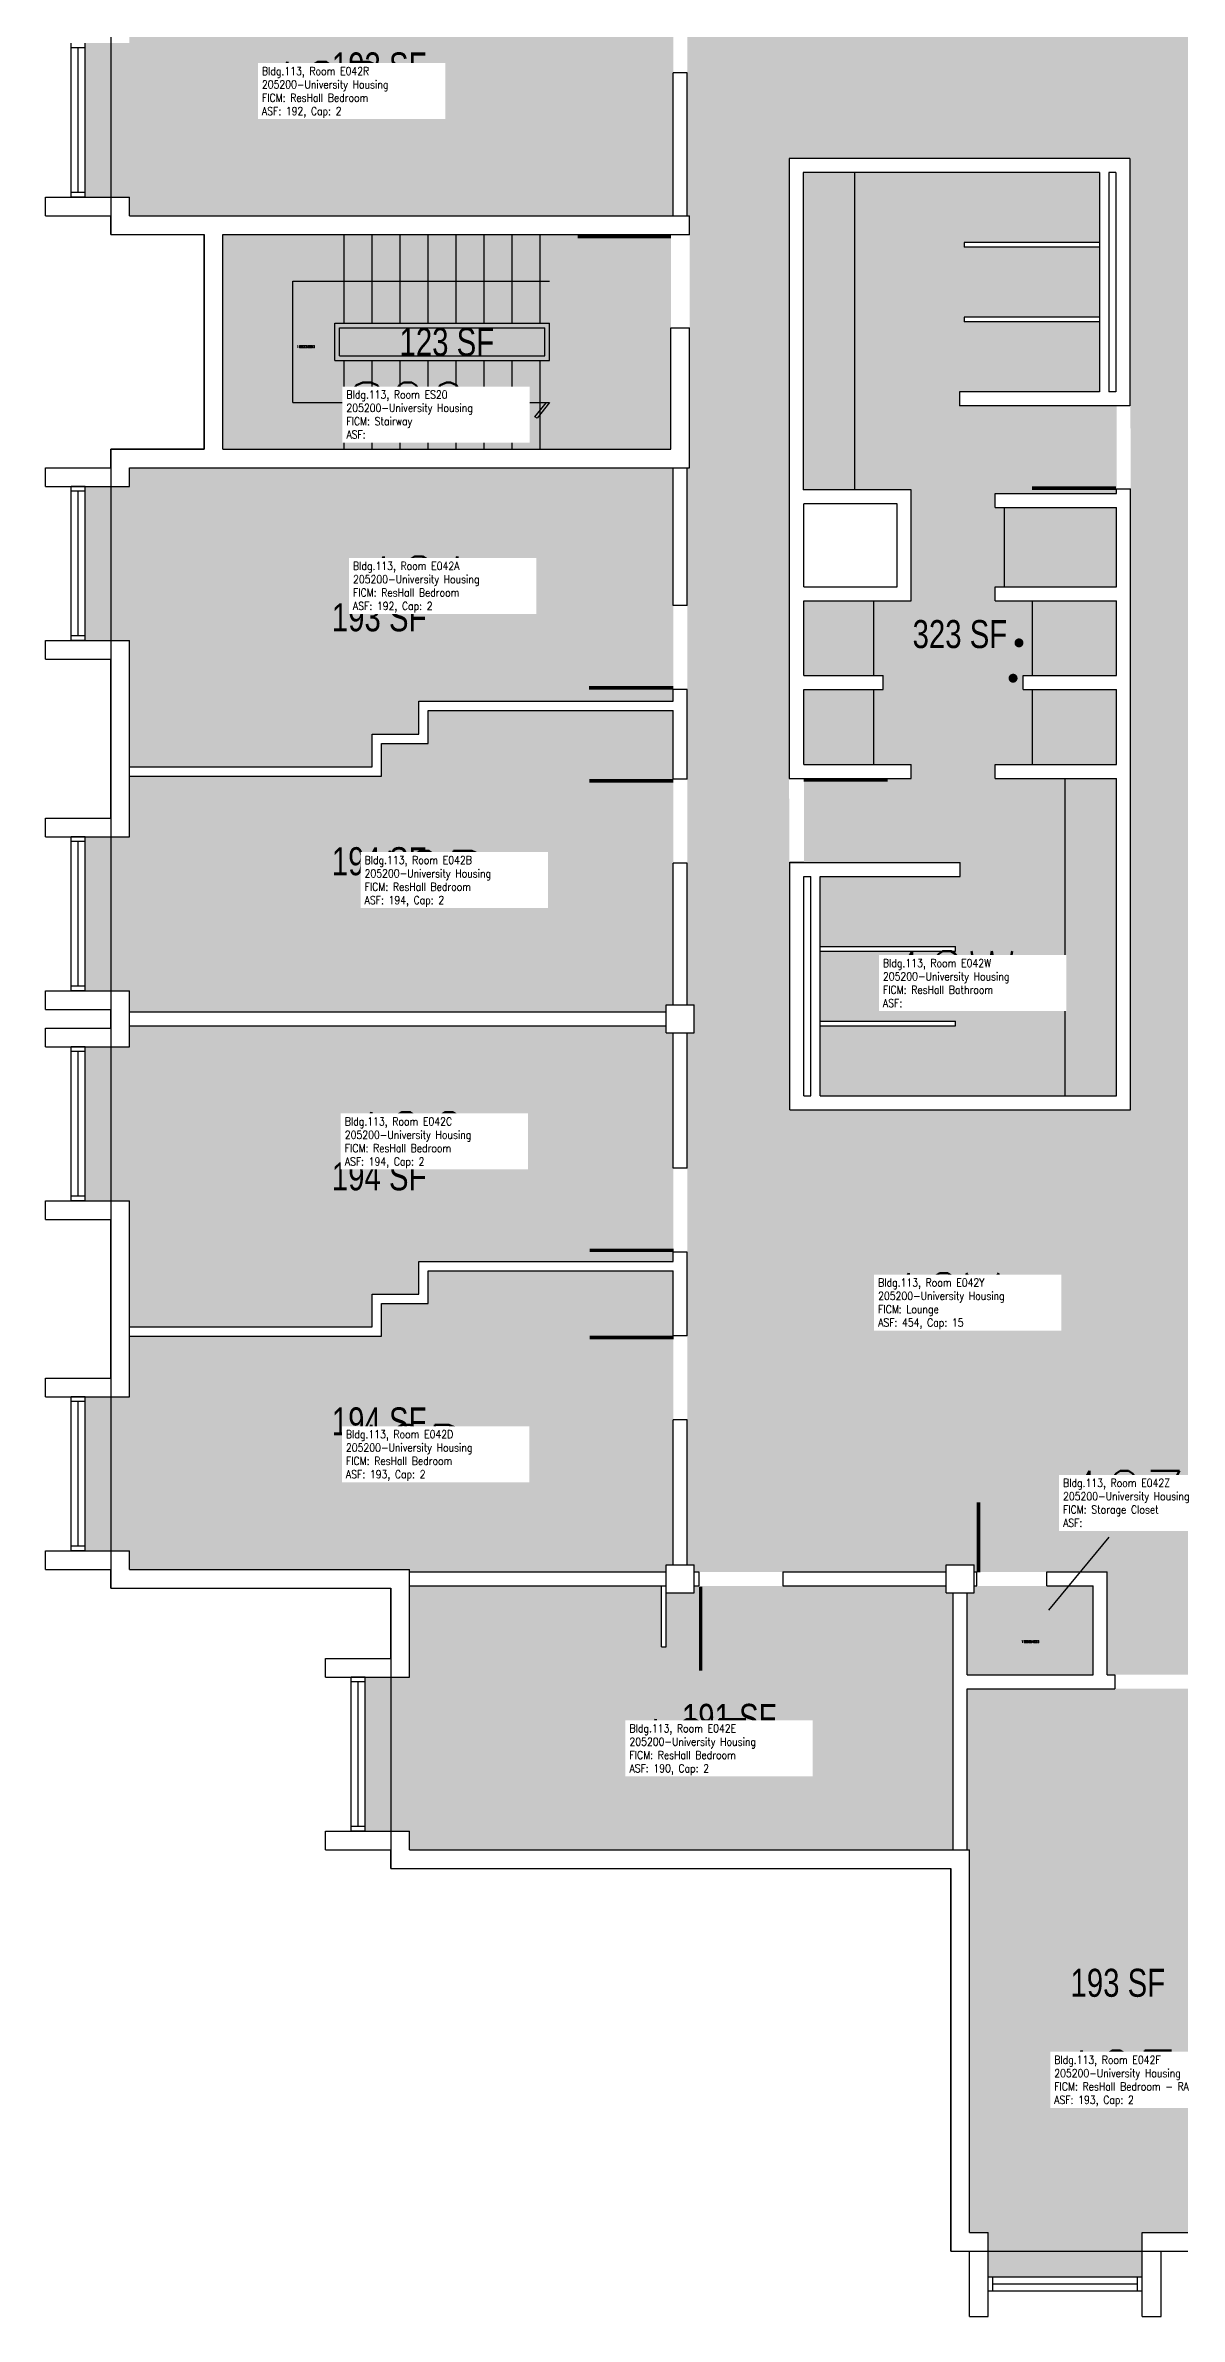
# Model space of a CAD drawing. Header units: inches. Extents: x -168 to 3268, y -1256 to 4808.
# Drawn here: x 2032 to 2518, y -1256 to -283 of the extents above; entities that cross this region are included whole.
import ezdxf
from ezdxf.enums import TextEntityAlignment as Align

# ---------------------------------------------------------------- set-up
doc = ezdxf.new("R2010")
doc.units = ezdxf.units.IN
doc.header["$LTSCALE"] = 100
doc.header["$MEASUREMENT"] = 0
doc.layers.get('0').update_dxf_attribs({"linetype": 'CONTINUOUS'})
for name, color, linetype in [('A-DOOR', 2, 'CONTINUOUS'), ('A-FLOR', 3, 'CONTINUOUS'), ('A-GLAZ', 1, 'CONTINUOUS'), ('A-GLAZ-SILL', 2, 'CONTINUOUS'), ('A-IDEN-ICON', 4, 'CONTINUOUS'), ('A-IDEN-RNUM', 7, 'CONTINUOUS'), ('A-IDEN-SNUM', 4, 'CONTINUOUS'), ('A-IDEN-VNUM', 4, 'CONTINUOUS'), ('A-SITE', 3, 'CONTINUOUS'), ('A-WALL', 5, 'CONTINUOUS'), ('AREA-TEXT', 3, 'CONTINUOUS'), ('Rooms-Category-Color', 7, 'CONTINUOUS'), ('Rooms-College-Color', 7, 'CONTINUOUS'), ('Rooms-Department-Color', 7, 'CONTINUOUS'), ('Rooms-Division-Color', 7, 'CONTINUOUS'), ('Rooms-Information', 7, 'CONTINUOUS')]:
    doc.layers.add(name, color=color, linetype=linetype)
doc.styles.add('AREA', font='arial.ttf', dxfattribs={"width": 0.75, "height": 12})
doc.styles.add('ROOMSNUMBER', font='TXT.SHX', dxfattribs={"height": 1})
doc.styles.add('ROOMVNUMBER', font='simplex.shx', dxfattribs={"width": 0.85})

# ---------------------------------------------------------------- blocks, each defined once
blk = doc.blocks.new('CPBATH')
at = {"const_width": 0.0127}
for points in [[(0.0571, 0.0168, 0.861492), (-0.0551, 0, 1)], [(0.0571, 0.0168, 0.729002), (-0.0084, -0.0042, 1)], [(-0.0551, 0, 0.726902), (0.0487, -0.0337, 1)], [(-0.0084, -0.0042, 0.609468), (0.0487, -0.0337, 1)]]:
    blk.add_lwpolyline(points, format="xyb", dxfattribs=at)
at = {"const_width": 0.00637}
for points in [[(0.0544, 0.0152, 1), (0.0599, 0.0184, 1)], [(0.0459, -0.0353, 1), (0.0515, -0.0321, 1)]]:
    blk.add_lwpolyline(points, format="xyb", close=True, dxfattribs=at)

msp = doc.modelspace()

# ---------------------------------------------------------------- hatches: boundary and pattern name
at = {"layer": 'Rooms-Category-Color', "true_color": 0x728ef3}
for points in [[(2497, -545.27), (2541, -545.27), (2541, -462.74), (2541, -545.27), (2541, -462.74), (2541, -426.74), (2541, -366), (2538, -366), (2538, -354), (2541, -354), (2541, -258.67), (2541, -222.84), (2541, -186.84), (2541, -126), (2538, -126), (2538, -124), (2538, -123), (2536.26, -123), (2500.26, -123), (2430, -123), (2430, -126), (2418, -126), (2418, -123), (2416.96, -123), (2386.96, -123), (2361, -123), (2361, -79), (2358.64, -79), (2322.64, -79), (2307, -79), (2307, -114), (2310, -114), (2310, -126), (2307, -126), (2307, -185.93), (2307, -221.93), (2307, -258.73), (2307, -221.93), (2307, -258.73), (2307, -294.73), (2307, -356), (2308, -356), (2308, -364), (2308, -404), (2308, -464), (2307, -464), (2307, -523), (2307, -545.27), (2350.65, -545.27), (2350.65, -542), (2350.65, -510), (2350.65, -357), (2350.65, -331.38), (2496.65, -331.38), (2496.72, -357), (2496.91, -437.38), (2496.92, -442), (2496.99, -473), (2497, -478)], [(2176, -256), (2176, -242), (2196, -242), (2196, -228), (2301, -228), (2301, -258.73), (2301, -228), (2301, -258.73), (2301, -294.73), (2301, -356), (2247, -356), (2241, -356), (2162, -356), (2156, -356), (2068, -356), (2068, -348), (2049, -348), (2049, -282), (2068, -282), (2068, -256)], [(2491, -515), (2491, -487), (2491, -481), (2439, -481), (2439, -475), (2491, -475), (2491, -473), (2491, -442), (2491, -439), (2491, -437.38), (2423.91, -437.37), (2423.65, -433), (2423.65, -431.38), (2483.98, -431.38), (2483.65, -401.38), (2425.65, -401.38), (2425.65, -399.38), (2483.65, -399.38), (2483.65, -369.38), (2425.65, -369.38), (2425.65, -367.38), (2483.65, -367.38), (2483.65, -363), (2483.65, -337.38), (2356.65, -337.38), (2356.65, -363), (2356.97, -473.38), (2403, -473.38), (2403, -482), (2403, -521), (2357, -521), (2357, -542), (2357, -545), (2357, -551), (2357, -553), (2391, -553), (2391, -559), (2357, -559), (2357, -585), (2357, -591), (2403, -591), (2403, -597), (2357, -597), (2357, -629.95), (2357, -633), (2424, -633), (2424, -639), (2364, -639), (2364, -669), (2422, -669), (2422, -671), (2364, -671), (2364, -701), (2422, -701), (2422, -703), (2364, -703), (2364, -733), (2491, -733), (2491, -597), (2439, -597), (2439, -591), (2491, -591), (2491, -559), (2460, -559), (2451, -559), (2451, -553), (2491, -553), (2491, -523), (2491, -521), (2439, -521), (2439, -515)], [(2049, -538), (2068, -538), (2068, -592), (2172, -592), (2172, -578), (2192, -578), (2192, -564), (2301, -564), (2301, -559), (2301, -523), (2301, -464), (2068, -464), (2068, -472), (2049, -472)], [(2497, -545.27), (2497, -739), (2351, -739), (2350.74, -633), (2350.73, -629.95), (2350.66, -597), (2350.65, -593.95), (2350.65, -545.27), (2307, -545.27), (2307, -597.32), (2307, -633.32), (2307, -694), (2310, -694), (2310, -706), (2307, -706), (2307, -763.98), (2307, -799.98), (2307, -835.79), (2307, -799.98), (2307, -835.79), (2307, -871.79), (2307, -934), (2310, -934), (2310, -937), (2312.03, -937), (2348.03, -937), (2418, -937), (2418, -934), (2430, -934), (2430, -937), (2431.05, -937), (2461.05, -937), (2487, -937), (2487, -981), (2490.24, -981), (2526.24, -981), (2541, -981), (2541, -946), (2538, -946), (2538, -934), (2541, -934), (2541, -875.42), (2541, -839.42), (2541, -803.61), (2541, -839.42), (2541, -803.61), (2541, -767.61), (2541, -704), (2540, -704), (2540, -696), (2540, -656), (2540, -596), (2541, -596), (2541, -545.27)], [(2068, -622), (2068, -596), (2176, -596), (2176, -582), (2196, -582), (2196, -568), (2301, -568), (2301, -597.32), (2301, -633.32), (2301, -694), (2298, -694), (2298, -697), (2068, -697), (2068, -688), (2049, -688), (2049, -622), (2068, -622), (2049, -622)], [(2172, -832), (2172, -818), (2192, -818), (2192, -804), (2301, -804), (2301, -763.98), (2301, -706), (2298, -706), (2298, -703), (2068, -703), (2068, -712), (2049, -712), (2049, -778), (2068, -778), (2068, -832)], [(2188, -937), (2298, -937), (2298, -934), (2301, -934), (2301, -871.79), (2301, -835.79), (2301, -808), (2301, -835.79), (2301, -808), (2196, -808), (2196, -822), (2176, -822), (2176, -836), (2068, -836), (2068, -862), (2049, -862), (2049, -928), (2068, -928), (2068, -936), (2188, -936)], [(2169, -982), (2169, -1048), (2188, -1048), (2188, -1056), (2421, -1056), (2421, -981), (2421, -946), (2418, -946), (2418, -943), (2348.03, -943), (2312.03, -943), (2310, -943), (2310, -946), (2298, -946), (2298, -969), (2296, -969), (2296, -943), (2188, -943), (2188, -982)], [(2427, -981), (2481, -981), (2481, -943), (2430, -943), (2430, -946), (2427, -946)], [(2427, -987), (2490.24, -987), (2526.24, -987), (2528, -987), (2528, -1095), (2542, -1095), (2542, -1115), (2556, -1115), (2556, -1220), (2502, -1220), (2502, -1239), (2436, -1239), (2436, -1220), (2428, -1220), (2428, -1056), (2427, -1056)]]:
    msp.add_hatch(color=171, dxfattribs=at).paths.add_polyline_path(points)
at = {"layer": 'Rooms-Category-Color', "true_color": 0xadadad}
msp.add_hatch(color=253, dxfattribs=at).paths.add_polyline_path([(2156, -364), (2162, -364), (2300, -364), (2300, -404), (2300, -456), (2162, -456), (2156, -456), (2108, -456), (2108, -364)])
at = {"layer": 'Rooms-College-Color', "true_color": 0xadadad}
for points in [[(2497, -545.27), (2541, -545.27), (2541, -462.74), (2541, -545.27), (2541, -462.74), (2541, -426.74), (2541, -366), (2538, -366), (2538, -354), (2541, -354), (2541, -258.67), (2541, -222.84), (2541, -186.84), (2541, -126), (2538, -126), (2538, -124), (2538, -123), (2536.26, -123), (2500.26, -123), (2430, -123), (2430, -126), (2418, -126), (2418, -123), (2416.96, -123), (2386.96, -123), (2361, -123), (2361, -79), (2358.64, -79), (2322.64, -79), (2307, -79), (2307, -114), (2310, -114), (2310, -126), (2307, -126), (2307, -185.93), (2307, -221.93), (2307, -258.73), (2307, -221.93), (2307, -258.73), (2307, -294.73), (2307, -356), (2308, -356), (2308, -364), (2308, -404), (2308, -464), (2307, -464), (2307, -523), (2307, -545.27), (2350.65, -545.27), (2350.65, -542), (2350.65, -510), (2350.65, -357), (2350.65, -331.38), (2496.65, -331.38), (2496.72, -357), (2496.91, -437.38), (2496.92, -442), (2496.99, -473), (2497, -478)], [(2176, -256), (2176, -242), (2196, -242), (2196, -228), (2301, -228), (2301, -258.73), (2301, -228), (2301, -258.73), (2301, -294.73), (2301, -356), (2247, -356), (2241, -356), (2162, -356), (2156, -356), (2068, -356), (2068, -348), (2049, -348), (2049, -282), (2068, -282), (2068, -256)], [(2491, -515), (2491, -487), (2491, -481), (2439, -481), (2439, -475), (2491, -475), (2491, -473), (2491, -442), (2491, -439), (2491, -437.38), (2423.91, -437.37), (2423.65, -433), (2423.65, -431.38), (2483.98, -431.38), (2483.65, -401.38), (2425.65, -401.38), (2425.65, -399.38), (2483.65, -399.38), (2483.65, -369.38), (2425.65, -369.38), (2425.65, -367.38), (2483.65, -367.38), (2483.65, -363), (2483.65, -337.38), (2356.65, -337.38), (2356.65, -363), (2356.97, -473.38), (2403, -473.38), (2403, -482), (2403, -521), (2357, -521), (2357, -542), (2357, -545), (2357, -551), (2357, -553), (2391, -553), (2391, -559), (2357, -559), (2357, -585), (2357, -591), (2403, -591), (2403, -597), (2357, -597), (2357, -629.95), (2357, -633), (2424, -633), (2424, -639), (2364, -639), (2364, -669), (2422, -669), (2422, -671), (2364, -671), (2364, -701), (2422, -701), (2422, -703), (2364, -703), (2364, -733), (2491, -733), (2491, -597), (2439, -597), (2439, -591), (2491, -591), (2491, -559), (2460, -559), (2451, -559), (2451, -553), (2491, -553), (2491, -523), (2491, -521), (2439, -521), (2439, -515)], [(2156, -364), (2162, -364), (2300, -364), (2300, -404), (2300, -456), (2162, -456), (2156, -456), (2108, -456), (2108, -364)], [(2049, -538), (2068, -538), (2068, -592), (2172, -592), (2172, -578), (2192, -578), (2192, -564), (2301, -564), (2301, -559), (2301, -523), (2301, -464), (2068, -464), (2068, -472), (2049, -472)], [(2497, -545.27), (2497, -739), (2351, -739), (2350.74, -633), (2350.73, -629.95), (2350.66, -597), (2350.65, -593.95), (2350.65, -545.27), (2307, -545.27), (2307, -597.32), (2307, -633.32), (2307, -694), (2310, -694), (2310, -706), (2307, -706), (2307, -763.98), (2307, -799.98), (2307, -835.79), (2307, -799.98), (2307, -835.79), (2307, -871.79), (2307, -934), (2310, -934), (2310, -937), (2312.03, -937), (2348.03, -937), (2418, -937), (2418, -934), (2430, -934), (2430, -937), (2431.05, -937), (2461.05, -937), (2487, -937), (2487, -981), (2490.24, -981), (2526.24, -981), (2541, -981), (2541, -946), (2538, -946), (2538, -934), (2541, -934), (2541, -875.42), (2541, -839.42), (2541, -803.61), (2541, -839.42), (2541, -803.61), (2541, -767.61), (2541, -704), (2540, -704), (2540, -696), (2540, -656), (2540, -596), (2541, -596), (2541, -545.27)], [(2068, -622), (2068, -596), (2176, -596), (2176, -582), (2196, -582), (2196, -568), (2301, -568), (2301, -597.32), (2301, -633.32), (2301, -694), (2298, -694), (2298, -697), (2068, -697), (2068, -688), (2049, -688), (2049, -622), (2068, -622), (2049, -622)], [(2172, -832), (2172, -818), (2192, -818), (2192, -804), (2301, -804), (2301, -763.98), (2301, -706), (2298, -706), (2298, -703), (2068, -703), (2068, -712), (2049, -712), (2049, -778), (2068, -778), (2068, -832)], [(2188, -937), (2298, -937), (2298, -934), (2301, -934), (2301, -871.79), (2301, -835.79), (2301, -808), (2301, -835.79), (2301, -808), (2196, -808), (2196, -822), (2176, -822), (2176, -836), (2068, -836), (2068, -862), (2049, -862), (2049, -928), (2068, -928), (2068, -936), (2188, -936)], [(2169, -982), (2169, -1048), (2188, -1048), (2188, -1056), (2421, -1056), (2421, -981), (2421, -946), (2418, -946), (2418, -943), (2348.03, -943), (2312.03, -943), (2310, -943), (2310, -946), (2298, -946), (2298, -969), (2296, -969), (2296, -943), (2188, -943), (2188, -982)], [(2427, -981), (2481, -981), (2481, -943), (2430, -943), (2430, -946), (2427, -946)], [(2427, -987), (2490.24, -987), (2526.24, -987), (2528, -987), (2528, -1095), (2542, -1095), (2542, -1115), (2556, -1115), (2556, -1220), (2502, -1220), (2502, -1239), (2436, -1239), (2436, -1220), (2428, -1220), (2428, -1056), (2427, -1056)]]:
    msp.add_hatch(color=253, dxfattribs=at).paths.add_polyline_path(points)
at = {"layer": 'Rooms-Department-Color', "true_color": 0x604aed}
for points in [[(2497, -545.27), (2541, -545.27), (2541, -462.74), (2541, -545.27), (2541, -462.74), (2541, -426.74), (2541, -366), (2538, -366), (2538, -354), (2541, -354), (2541, -258.67), (2541, -222.84), (2541, -186.84), (2541, -126), (2538, -126), (2538, -124), (2538, -123), (2536.26, -123), (2500.26, -123), (2430, -123), (2430, -126), (2418, -126), (2418, -123), (2416.96, -123), (2386.96, -123), (2361, -123), (2361, -79), (2358.64, -79), (2322.64, -79), (2307, -79), (2307, -114), (2310, -114), (2310, -126), (2307, -126), (2307, -185.93), (2307, -221.93), (2307, -258.73), (2307, -221.93), (2307, -258.73), (2307, -294.73), (2307, -356), (2308, -356), (2308, -364), (2308, -404), (2308, -464), (2307, -464), (2307, -523), (2307, -545.27), (2350.65, -545.27), (2350.65, -542), (2350.65, -510), (2350.65, -357), (2350.65, -331.38), (2496.65, -331.38), (2496.72, -357), (2496.91, -437.38), (2496.92, -442), (2496.99, -473), (2497, -478)], [(2176, -256), (2176, -242), (2196, -242), (2196, -228), (2301, -228), (2301, -258.73), (2301, -228), (2301, -258.73), (2301, -294.73), (2301, -356), (2247, -356), (2241, -356), (2162, -356), (2156, -356), (2068, -356), (2068, -348), (2049, -348), (2049, -282), (2068, -282), (2068, -256)], [(2491, -515), (2491, -487), (2491, -481), (2439, -481), (2439, -475), (2491, -475), (2491, -473), (2491, -442), (2491, -439), (2491, -437.38), (2423.91, -437.37), (2423.65, -433), (2423.65, -431.38), (2483.98, -431.38), (2483.65, -401.38), (2425.65, -401.38), (2425.65, -399.38), (2483.65, -399.38), (2483.65, -369.38), (2425.65, -369.38), (2425.65, -367.38), (2483.65, -367.38), (2483.65, -363), (2483.65, -337.38), (2356.65, -337.38), (2356.65, -363), (2356.97, -473.38), (2403, -473.38), (2403, -482), (2403, -521), (2357, -521), (2357, -542), (2357, -545), (2357, -551), (2357, -553), (2391, -553), (2391, -559), (2357, -559), (2357, -585), (2357, -591), (2403, -591), (2403, -597), (2357, -597), (2357, -629.95), (2357, -633), (2424, -633), (2424, -639), (2364, -639), (2364, -669), (2422, -669), (2422, -671), (2364, -671), (2364, -701), (2422, -701), (2422, -703), (2364, -703), (2364, -733), (2491, -733), (2491, -597), (2439, -597), (2439, -591), (2491, -591), (2491, -559), (2460, -559), (2451, -559), (2451, -553), (2491, -553), (2491, -523), (2491, -521), (2439, -521), (2439, -515)], [(2049, -538), (2068, -538), (2068, -592), (2172, -592), (2172, -578), (2192, -578), (2192, -564), (2301, -564), (2301, -559), (2301, -523), (2301, -464), (2068, -464), (2068, -472), (2049, -472)], [(2497, -545.27), (2497, -739), (2351, -739), (2350.74, -633), (2350.73, -629.95), (2350.66, -597), (2350.65, -593.95), (2350.65, -545.27), (2307, -545.27), (2307, -597.32), (2307, -633.32), (2307, -694), (2310, -694), (2310, -706), (2307, -706), (2307, -763.98), (2307, -799.98), (2307, -835.79), (2307, -799.98), (2307, -835.79), (2307, -871.79), (2307, -934), (2310, -934), (2310, -937), (2312.03, -937), (2348.03, -937), (2418, -937), (2418, -934), (2430, -934), (2430, -937), (2431.05, -937), (2461.05, -937), (2487, -937), (2487, -981), (2490.24, -981), (2526.24, -981), (2541, -981), (2541, -946), (2538, -946), (2538, -934), (2541, -934), (2541, -875.42), (2541, -839.42), (2541, -803.61), (2541, -839.42), (2541, -803.61), (2541, -767.61), (2541, -704), (2540, -704), (2540, -696), (2540, -656), (2540, -596), (2541, -596), (2541, -545.27)], [(2068, -622), (2068, -596), (2176, -596), (2176, -582), (2196, -582), (2196, -568), (2301, -568), (2301, -597.32), (2301, -633.32), (2301, -694), (2298, -694), (2298, -697), (2068, -697), (2068, -688), (2049, -688), (2049, -622), (2068, -622), (2049, -622)], [(2172, -832), (2172, -818), (2192, -818), (2192, -804), (2301, -804), (2301, -763.98), (2301, -706), (2298, -706), (2298, -703), (2068, -703), (2068, -712), (2049, -712), (2049, -778), (2068, -778), (2068, -832)], [(2188, -937), (2298, -937), (2298, -934), (2301, -934), (2301, -871.79), (2301, -835.79), (2301, -808), (2301, -835.79), (2301, -808), (2196, -808), (2196, -822), (2176, -822), (2176, -836), (2068, -836), (2068, -862), (2049, -862), (2049, -928), (2068, -928), (2068, -936), (2188, -936)], [(2169, -982), (2169, -1048), (2188, -1048), (2188, -1056), (2421, -1056), (2421, -981), (2421, -946), (2418, -946), (2418, -943), (2348.03, -943), (2312.03, -943), (2310, -943), (2310, -946), (2298, -946), (2298, -969), (2296, -969), (2296, -943), (2188, -943), (2188, -982)], [(2427, -981), (2481, -981), (2481, -943), (2430, -943), (2430, -946), (2427, -946)], [(2427, -987), (2490.24, -987), (2526.24, -987), (2528, -987), (2528, -1095), (2542, -1095), (2542, -1115), (2556, -1115), (2556, -1220), (2502, -1220), (2502, -1239), (2436, -1239), (2436, -1220), (2428, -1220), (2428, -1056), (2427, -1056)]]:
    msp.add_hatch(color=173, dxfattribs=at).paths.add_polyline_path(points)
at = {"layer": 'Rooms-Department-Color', "true_color": 0xacacac}
msp.add_hatch(color=253, dxfattribs=at).paths.add_polyline_path([(2156, -364), (2162, -364), (2300, -364), (2300, -404), (2300, -456), (2162, -456), (2156, -456), (2108, -456), (2108, -364)])
at = {"layer": 'Rooms-Division-Color', "true_color": 0x604aed}
for points in [[(2497, -545.27), (2541, -545.27), (2541, -462.74), (2541, -545.27), (2541, -462.74), (2541, -426.74), (2541, -366), (2538, -366), (2538, -354), (2541, -354), (2541, -258.67), (2541, -222.84), (2541, -186.84), (2541, -126), (2538, -126), (2538, -124), (2538, -123), (2536.26, -123), (2500.26, -123), (2430, -123), (2430, -126), (2418, -126), (2418, -123), (2416.96, -123), (2386.96, -123), (2361, -123), (2361, -79), (2358.64, -79), (2322.64, -79), (2307, -79), (2307, -114), (2310, -114), (2310, -126), (2307, -126), (2307, -185.93), (2307, -221.93), (2307, -258.73), (2307, -221.93), (2307, -258.73), (2307, -294.73), (2307, -356), (2308, -356), (2308, -364), (2308, -404), (2308, -464), (2307, -464), (2307, -523), (2307, -545.27), (2350.65, -545.27), (2350.65, -542), (2350.65, -510), (2350.65, -357), (2350.65, -331.38), (2496.65, -331.38), (2496.72, -357), (2496.91, -437.38), (2496.92, -442), (2496.99, -473), (2497, -478)], [(2176, -256), (2176, -242), (2196, -242), (2196, -228), (2301, -228), (2301, -258.73), (2301, -228), (2301, -258.73), (2301, -294.73), (2301, -356), (2247, -356), (2241, -356), (2162, -356), (2156, -356), (2068, -356), (2068, -348), (2049, -348), (2049, -282), (2068, -282), (2068, -256)], [(2491, -515), (2491, -487), (2491, -481), (2439, -481), (2439, -475), (2491, -475), (2491, -473), (2491, -442), (2491, -439), (2491, -437.38), (2423.91, -437.37), (2423.65, -433), (2423.65, -431.38), (2483.98, -431.38), (2483.65, -401.38), (2425.65, -401.38), (2425.65, -399.38), (2483.65, -399.38), (2483.65, -369.38), (2425.65, -369.38), (2425.65, -367.38), (2483.65, -367.38), (2483.65, -363), (2483.65, -337.38), (2356.65, -337.38), (2356.65, -363), (2356.97, -473.38), (2403, -473.38), (2403, -482), (2403, -521), (2357, -521), (2357, -542), (2357, -545), (2357, -551), (2357, -553), (2391, -553), (2391, -559), (2357, -559), (2357, -585), (2357, -591), (2403, -591), (2403, -597), (2357, -597), (2357, -629.95), (2357, -633), (2424, -633), (2424, -639), (2364, -639), (2364, -669), (2422, -669), (2422, -671), (2364, -671), (2364, -701), (2422, -701), (2422, -703), (2364, -703), (2364, -733), (2491, -733), (2491, -597), (2439, -597), (2439, -591), (2491, -591), (2491, -559), (2460, -559), (2451, -559), (2451, -553), (2491, -553), (2491, -523), (2491, -521), (2439, -521), (2439, -515)], [(2049, -538), (2068, -538), (2068, -592), (2172, -592), (2172, -578), (2192, -578), (2192, -564), (2301, -564), (2301, -559), (2301, -523), (2301, -464), (2068, -464), (2068, -472), (2049, -472)], [(2497, -545.27), (2497, -739), (2351, -739), (2350.74, -633), (2350.73, -629.95), (2350.66, -597), (2350.65, -593.95), (2350.65, -545.27), (2307, -545.27), (2307, -597.32), (2307, -633.32), (2307, -694), (2310, -694), (2310, -706), (2307, -706), (2307, -763.98), (2307, -799.98), (2307, -835.79), (2307, -799.98), (2307, -835.79), (2307, -871.79), (2307, -934), (2310, -934), (2310, -937), (2312.03, -937), (2348.03, -937), (2418, -937), (2418, -934), (2430, -934), (2430, -937), (2431.05, -937), (2461.05, -937), (2487, -937), (2487, -981), (2490.24, -981), (2526.24, -981), (2541, -981), (2541, -946), (2538, -946), (2538, -934), (2541, -934), (2541, -875.42), (2541, -839.42), (2541, -803.61), (2541, -839.42), (2541, -803.61), (2541, -767.61), (2541, -704), (2540, -704), (2540, -696), (2540, -656), (2540, -596), (2541, -596), (2541, -545.27)], [(2068, -622), (2068, -596), (2176, -596), (2176, -582), (2196, -582), (2196, -568), (2301, -568), (2301, -597.32), (2301, -633.32), (2301, -694), (2298, -694), (2298, -697), (2068, -697), (2068, -688), (2049, -688), (2049, -622), (2068, -622), (2049, -622)], [(2172, -832), (2172, -818), (2192, -818), (2192, -804), (2301, -804), (2301, -763.98), (2301, -706), (2298, -706), (2298, -703), (2068, -703), (2068, -712), (2049, -712), (2049, -778), (2068, -778), (2068, -832)], [(2188, -937), (2298, -937), (2298, -934), (2301, -934), (2301, -871.79), (2301, -835.79), (2301, -808), (2301, -835.79), (2301, -808), (2196, -808), (2196, -822), (2176, -822), (2176, -836), (2068, -836), (2068, -862), (2049, -862), (2049, -928), (2068, -928), (2068, -936), (2188, -936)], [(2169, -982), (2169, -1048), (2188, -1048), (2188, -1056), (2421, -1056), (2421, -981), (2421, -946), (2418, -946), (2418, -943), (2348.03, -943), (2312.03, -943), (2310, -943), (2310, -946), (2298, -946), (2298, -969), (2296, -969), (2296, -943), (2188, -943), (2188, -982)], [(2427, -981), (2481, -981), (2481, -943), (2430, -943), (2430, -946), (2427, -946)], [(2427, -987), (2490.24, -987), (2526.24, -987), (2528, -987), (2528, -1095), (2542, -1095), (2542, -1115), (2556, -1115), (2556, -1220), (2502, -1220), (2502, -1239), (2436, -1239), (2436, -1220), (2428, -1220), (2428, -1056), (2427, -1056)]]:
    msp.add_hatch(color=173, dxfattribs=at).paths.add_polyline_path(points)
at = {"layer": 'Rooms-Division-Color', "true_color": 0xadadad}
msp.add_hatch(color=253, dxfattribs=at).paths.add_polyline_path([(2156, -364), (2162, -364), (2300, -364), (2300, -404), (2300, -456), (2162, -456), (2156, -456), (2108, -456), (2108, -364)])

# ---------------------------------------------------------------- linework, layer by layer
at = {"layer": 'A-DOOR'}
for points in [[(2300.49, -259.48, 1.5, 1.5, 0), (2264.49, -259.48, 0, 0, 0), (2264.49, -260.23, 0, 0, 0.414214), (2301.99, -294.73, 0, 0, 0.414214)], [(2300.06, -364.87, 1.5, 1.5, 0), (2260.06, -364.87, 0, 0, 0), (2260.06, -364.12, 0, 0, 0.414214), (2300.06, -404.12, 0, 0, 0.414214)], [(2490.7, -472.68, 1.5, 1.5, 0), (2454.7, -472.68, 0, 0, 0), (2454.7, -471.93, 0, 0, -0.414214), (2492.2, -437.43, 0, 0, -0.414214)], [(2300.98, -558.25, 1.5, 1.5, 0), (2264.98, -558.25, 0, 0, 0), (2264.98, -557.5, 0, 0, -0.414214), (2302.48, -523, 0, 0, -0.414214)], [(2301.02, -598.07, 1.5, 1.5, 0), (2265.02, -598.07, 0, 0, 0), (2265.02, -598.82, 0, 0, 0.414214), (2302.52, -633.32, 0, 0, 0.414214)], [(2356.95, -597.7, 1.5, 1.5, 0), (2392.95, -597.7, 0, 0, 0), (2392.95, -598.45, 0, 0, -0.414214), (2355.45, -632.95, 0, 0, -0.414214)], [(2301.21, -799.23, 1.5, 1.5, 0), (2265.21, -799.23, 0, 0, 0), (2265.21, -798.48, 0, 0, -0.414214), (2302.71, -763.98, 0, 0, -0.414214)], [(2301.21, -836.54, 1.5, 1.5, 0), (2265.21, -836.54, 0, 0, 0), (2265.21, -837.29, 0, 0, 0.414214), (2302.71, -871.79, 0, 0, 0.414214)], [(2431.8, -937.17, 1.5, 1.5, 0), (2431.8, -907.17, 0, 0, 0), (2431.05, -907.17, 0, 0, -0.414214), (2461.05, -937.17, 0, 0, -0.414214)], [(2312.78, -943.27, 1.5, 1.5, 0), (2312.78, -979.27, 0, 0, 0), (2313.53, -979.27, 0, 0, 0.414214), (2348.03, -941.77, 0, 0, 0.414214)], [(2525.49, -987.12, 1.5, 1.5, 0), (2525.49, -1023.12, 0, 0, 0), (2524.74, -1023.12, 0, 0, -0.414214), (2490.24, -985.62, 0, 0, -0.414214)]]:
    msp.add_lwpolyline(points, format="xyseb", dxfattribs=at)
at = {"layer": 'A-FLOR'}
for p, q in [((2378.65, -337.38), (2378.65, -473.38)), ((2160, -402), (2160, -364)), ((2172, -402), (2172, -364)), ((2184, -402), (2184, -364)), ((2196, -402), (2196, -364)), ((2208, -402), (2208, -364)), ((2220, -402), (2220, -364)), ((2232, -402), (2232, -364)), ((2244, -402), (2244, -364)), ((2138, -384), (2248, -384)), ((2138, -436), (2138, -384)), ((2160, -456), (2160, -418)), ((2172, -456), (2172, -418)), ((2184, -456), (2184, -418)), ((2196, -456), (2196, -418)), ((2208, -456), (2208, -418)), ((2220, -456), (2220, -418)), ((2232, -456), (2232, -418)), ((2244, -456), (2244, -418)), ((2138, -436), (2248, -436)), ((2241.72, -442.07), (2246.66, -435.97)), ((2248.02, -435.97), (2242.72, -442.62)), ((2242.72, -442.62), (2241.72, -442.07)), ((2443, -515), (2443, -481)), ((2387, -553), (2387, -521)), ((2455, -553), (2455, -521)), ((2387, -591), (2387, -559)), ((2455, -591), (2455, -559)), ((2469, -733), (2469, -597))]:
    msp.add_line(p, q, dxfattribs=at)
at = {"layer": 'A-GLAZ'}
for p, q in [((2046, -346), (2046, -284)), ((2046, -536), (2046, -474)), ((2046, -686), (2046, -624)), ((2046, -776), (2046, -714)), ((2046, -926), (2046, -864)), ((2166, -1046), (2166, -984)), ((2438, -1242), (2500, -1242))]:
    msp.add_line(p, q, dxfattribs=at)
at = {"layer": 'A-GLAZ-SILL'}
for p, q in [((2043, -346), (2043, -284)), ((2049, -346), (2049, -284)), ((2043, -536), (2043, -474)), ((2049, -536), (2049, -474)), ((2043, -686), (2043, -624)), ((2049, -686), (2049, -624)), ((2043, -776), (2043, -714)), ((2049, -776), (2049, -714)), ((2043, -926), (2043, -864)), ((2049, -926), (2049, -864)), ((2163, -1046), (2163, -984)), ((2169, -1046), (2169, -984)), ((2438, -1239), (2500, -1239)), ((2438, -1245), (2500, -1245))]:
    msp.add_line(p, q, dxfattribs=at)
at = {"layer": 'A-IDEN-VNUM'}
msp.add_lwpolyline([(2487.58, -922.07), (2461.74, -953.41)], dxfattribs=at)
at = {"layer": 'A-SITE'}
msp.add_lwpolyline([(2788, -116), (2668, -116), (2668, 4), (2428, 4), (2428, 168), (2180, 168), (2180, -116), (2060, -116), (2060, -364), (2100, -364), (2100, -456), (2060, -456), (2060, -944), (2180, -944), (2180, -1064), (2420, -1064), (2420, -1228), (2668, -1228), (2668, -944), (2788, -944), (2788, -696), (2748, -696), (2748, -604), (2788, -604)], close=True, dxfattribs=at)
at = {"layer": 'A-WALL'}
for p, q in [((2043, -284), (2043, -282)), ((2049, -284), (2049, -282)), ((2049, -284), (2043, -284)), ((2307, -294.73), (2301, -294.73)), ((2301, -356), (2301, -294.73)), ((2307, -356), (2307, -294.73)), ((2496.65, -331.38), (2350.65, -331.38)), ((2350.65, -331.38), (2350.65, -597)), ((2483.65, -337.38), (2356.65, -337.38)), ((2356.65, -337.38), (2356.65, -473.38)), ((2483.65, -337.38), (2483.65, -431.38)), ((2487.65, -337.38), (2487.65, -431.38)), ((2490.65, -337.38), (2487.65, -337.38)), ((2490.65, -337.38), (2490.65, -431.38)), ((2496.65, -331.38), (2496.65, -437.43)), ((2032, -348), (2068, -348)), ((2032, -356), (2032, -348)), ((2043, -348), (2043, -346)), ((2049, -346), (2043, -346)), ((2049, -348), (2043, -348)), ((2049, -348), (2049, -346)), ((2068, -356), (2068, -348)), ((2032, -356), (2060, -356)), ((2060, -364), (2060, -356)), ((2068, -356), (2308, -356)), ((2308, -364.12), (2308, -356)), ((2060, -364), (2100, -364)), ((2100, -456), (2100, -364)), ((2108, -364), (2308, -364)), ((2108, -456), (2108, -364)), ((2308, -364.12), (2290.06, -364.12)), ((2483.65, -367.38), (2425.65, -367.38)), ((2425.65, -367.38), (2425.65, -369.38)), ((2483.65, -369.38), (2425.65, -369.38)), ((2156, -402), (2248, -402)), ((2156, -418), (2156, -402)), ((2158, -404), (2246, -404)), ((2158, -416), (2158, -404)), ((2246, -416), (2246, -404)), ((2248, -418), (2248, -402)), ((2300, -404), (2308, -404)), ((2300, -456), (2300, -404)), ((2308, -404.12), (2300, -404.12)), ((2308, -464), (2308, -404)), ((2483.65, -399.38), (2425.65, -399.38)), ((2425.65, -399.38), (2425.65, -401.38)), ((2483.65, -401.38), (2425.65, -401.38)), ((2156, -418), (2248, -418)), ((2158, -416), (2246, -416)), ((2483.65, -431.38), (2423.65, -431.38)), ((2423.65, -431.38), (2423.65, -437.38)), ((2496.65, -437.38), (2423.65, -437.38)), ((2490.65, -431.38), (2487.65, -431.38)), ((2496.65, -437.43), (2490.65, -437.43)), ((2060, -456), (2100, -456)), ((2060, -464), (2060, -456)), ((2108, -456), (2300, -456)), ((2032, -464), (2060, -464)), ((2032, -472), (2032, -464)), ((2068, -464), (2308, -464)), ((2068, -472), (2068, -464)), ((2301, -523), (2301, -464)), ((2307, -523), (2307, -464)), ((2032, -472), (2068, -472)), ((2049, -472), (2043, -472)), ((2043, -474), (2043, -472)), ((2049, -474), (2043, -474)), ((2049, -474), (2049, -472)), ((2403, -473.38), (2356.65, -473.38)), ((2403, -521), (2403, -473.38)), ((2439, -475), (2491, -475)), ((2439, -481), (2439, -475)), ((2491, -473), (2497, -473)), ((2491, -475), (2491, -473)), ((2497, -739), (2497, -473)), ((2397, -479.38), (2357, -479.38)), ((2357, -515), (2357, -479.38)), ((2397, -515), (2397, -479.38)), ((2439, -481), (2491, -481)), ((2491, -515), (2491, -481)), ((2357, -515), (2397, -515)), ((2439, -515), (2491, -515)), ((2439, -521), (2439, -515)), ((2307, -523), (2301, -523)), ((2357, -553), (2357, -521)), ((2357, -521), (2403, -521)), ((2439, -521), (2491, -521)), ((2491, -553), (2491, -521)), ((2032, -538), (2068, -538)), ((2032, -546), (2032, -538)), ((2049, -536), (2043, -536)), ((2043, -538), (2043, -536)), ((2049, -538), (2043, -538)), ((2049, -538), (2049, -536)), ((2068, -622), (2068, -538)), ((2032, -546), (2060, -546)), ((2060, -614), (2060, -546)), ((2357, -553), (2391, -553)), ((2391, -559), (2391, -553)), ((2451, -553), (2491, -553)), ((2451, -559), (2451, -553)), ((2192, -564), (2301, -564)), ((2192, -578), (2192, -564)), ((2307, -559), (2301, -559)), ((2301, -564), (2301, -559)), ((2307, -597.32), (2307, -559)), ((2357, -559), (2391, -559)), ((2357, -591), (2357, -559)), ((2451, -559), (2491, -559)), ((2491, -591), (2491, -559)), ((2196, -568), (2301, -568)), ((2196, -582), (2196, -568)), ((2301, -597.32), (2301, -568)), ((2172, -578), (2192, -578)), ((2172, -592), (2172, -578)), ((2176, -582), (2196, -582)), ((2176, -596), (2176, -582)), ((2068, -592), (2172, -592)), ((2357, -591), (2403, -591)), ((2403, -597), (2403, -591)), ((2439, -591), (2491, -591)), ((2439, -597), (2439, -591)), ((2068, -596), (2176, -596)), ((2307, -597.32), (2301, -597.32)), ((2350.65, -597), (2403, -597)), ((2439, -597), (2491, -597)), ((2491, -733), (2491, -597)), ((2032, -614), (2060, -614)), ((2032, -622), (2032, -614)), ((2032, -622), (2068, -622)), ((2032, -622), (2068, -622)), ((2049, -622), (2043, -622)), ((2043, -624), (2043, -622)), ((2049, -624), (2049, -622)), ((2049, -624), (2043, -624)), ((2301, -694), (2301, -633.32)), ((2307, -633.32), (2301, -633.32)), ((2307, -694), (2307, -633.32)), ((2351, -739), (2351, -632.95)), ((2351, -632.95), (2357, -632.95)), ((2351, -633), (2424, -633)), ((2357, -733), (2357, -639)), ((2357, -639), (2360, -639)), ((2360, -733), (2360, -639)), ((2364, -733), (2364, -639)), ((2364, -639), (2424, -639)), ((2424, -639), (2424, -633)), ((2364, -669), (2422, -669)), ((2364, -671), (2422, -671)), ((2422, -671), (2422, -669)), ((2032, -696), (2032, -688)), ((2032, -688), (2068, -688)), ((2049, -686), (2043, -686)), ((2043, -688), (2043, -686)), ((2049, -688), (2043, -688)), ((2049, -688), (2049, -686)), ((2068, -712), (2068, -688)), ((2032, -696), (2060, -696)), ((2032, -696), (2060, -696)), ((2060, -704), (2060, -696)), ((2068, -697), (2298, -697)), ((2298, -694), (2310, -694)), ((2298, -706), (2298, -694)), ((2310, -706), (2310, -694)), ((2032, -704), (2060, -704)), ((2032, -704), (2060, -704)), ((2032, -712), (2032, -704)), ((2068, -703), (2298, -703)), ((2298, -706), (2310, -706)), ((2301, -763.98), (2301, -706)), ((2307, -763.98), (2307, -706)), ((2364, -701), (2422, -701)), ((2364, -703), (2422, -703)), ((2422, -703), (2422, -701)), ((2032, -712), (2068, -712)), ((2049, -712), (2043, -712)), ((2043, -714), (2043, -712)), ((2049, -714), (2043, -714)), ((2049, -714), (2049, -712)), ((2351, -739), (2497, -739)), ((2357, -733), (2360, -733)), ((2364, -733), (2491, -733)), ((2307, -763.98), (2301, -763.98)), ((2032, -778), (2068, -778)), ((2032, -786), (2032, -778)), ((2049, -776), (2043, -776)), ((2043, -778), (2043, -776)), ((2049, -778), (2043, -778)), ((2049, -778), (2049, -776)), ((2068, -862), (2068, -778)), ((2032, -786), (2060, -786)), ((2060, -854), (2060, -786)), ((2192, -804), (2301, -804)), ((2192, -818), (2192, -804)), ((2307, -799.98), (2301, -799.98)), ((2301, -804), (2301, -799.98)), ((2307, -835.79), (2307, -799.98)), ((2196, -808), (2301, -808)), ((2196, -822), (2196, -808)), ((2301, -835.79), (2301, -808)), ((2172, -818), (2192, -818)), ((2172, -832), (2172, -818)), ((2176, -822), (2196, -822)), ((2176, -836), (2176, -822)), ((2068, -832), (2172, -832)), ((2068, -836), (2176, -836)), ((2307, -835.79), (2301, -835.79)), ((2032, -854), (2060, -854)), ((2032, -862), (2032, -854)), ((2032, -862), (2068, -862)), ((2049, -862), (2043, -862)), ((2043, -864), (2043, -862)), ((2049, -864), (2043, -864)), ((2049, -864), (2049, -862)), ((2307, -871.79), (2301, -871.79)), ((2301, -934), (2301, -871.79)), ((2307, -934), (2307, -871.79)), ((2032, -928), (2068, -928)), ((2032, -936), (2032, -928)), ((2049, -926), (2043, -926)), ((2043, -928), (2043, -926)), ((2049, -928), (2043, -928)), ((2049, -928), (2049, -926)), ((2068, -936), (2068, -928)), ((2298, -934), (2310, -934)), ((2298, -946), (2298, -934)), ((2310, -946), (2310, -934)), ((2418, -934), (2430, -934)), ((2418, -946), (2418, -934)), ((2430, -946), (2430, -934)), ((2032, -936), (2060, -936)), ((2060, -944), (2060, -936)), ((2068, -936), (2188, -936)), ((2068, -936), (2188, -936)), ((2188, -982), (2188, -936)), ((2188, -937), (2298, -937)), ((2188, -943), (2298, -943)), ((2296, -969), (2296, -943)), ((2298, -969), (2298, -943)), ((2310, -937), (2312.03, -937)), ((2310, -943), (2312.03, -943)), ((2312.03, -937), (2312.03, -943)), ((2348.03, -937), (2418, -937)), ((2348.03, -937), (2348.03, -943)), ((2348.03, -943), (2418, -943)), ((2430, -937), (2431.05, -937)), ((2430, -943), (2431.05, -943)), ((2431.05, -943), (2431.05, -937)), ((2461.05, -937), (2487, -937)), ((2461.05, -943), (2461.05, -937)), ((2461.05, -943), (2481, -943)), ((2481, -981), (2481, -943)), ((2487, -981), (2487, -937)), ((2060, -944), (2180, -944)), ((2068, -944), (2180, -944)), ((2180, -974), (2180, -944)), ((2298, -946), (2310, -946)), ((2418, -946), (2430, -946)), ((2421, -1056), (2421, -946)), ((2427, -981), (2427, -946)), ((2296, -969), (2298, -969)), ((2152, -982), (2152, -974)), ((2152, -974), (2180, -974)), ((2152, -982), (2188, -982)), ((2169, -982), (2163, -982)), ((2163, -984), (2163, -982)), ((2169, -984), (2169, -982)), ((2427, -981), (2481, -981)), ((2487, -981), (2490.24, -981)), ((2490.24, -981), (2490.24, -987)), ((2169, -984), (2163, -984)), ((2427, -987), (2490.24, -987)), ((2427, -1056), (2427, -987)), ((2152, -1048), (2188, -1048)), ((2152, -1056), (2152, -1048)), ((2169, -1046), (2163, -1046)), ((2163, -1048), (2163, -1046)), ((2169, -1048), (2163, -1048)), ((2169, -1048), (2169, -1046)), ((2188, -1056), (2188, -1048)), ((2152, -1056), (2180, -1056)), ((2180, -1064), (2180, -1056)), ((2188, -1056), (2428, -1056)), ((2428, -1220), (2428, -1056)), ((2180, -1064), (2420, -1064)), ((2420, -1228), (2420, -1064)), ((2428, -1220), (2436, -1220)), ((2436, -1256), (2436, -1220)), ((2502, -1220), (2660, -1220)), ((2502, -1256), (2502, -1220)), ((2420, -1228), (2428, -1228)), ((2428, -1256), (2428, -1228)), ((2510, -1228), (2668, -1228)), ((2510, -1256), (2510, -1228)), ((2436, -1239), (2438, -1239)), ((2436, -1245), (2436, -1239)), ((2436, -1245), (2438, -1245)), ((2438, -1245), (2438, -1239)), ((2500, -1239), (2502, -1239)), ((2500, -1245), (2500, -1239)), ((2500, -1245), (2502, -1245)), ((2502, -1245), (2502, -1239)), ((2428, -1256), (2436, -1256)), ((2502, -1256), (2510, -1256))]:
    msp.add_line(p, q, dxfattribs=at)

# ---------------------------------------------------------------- block references
at = {"layer": 'A-IDEN-ICON', "xscale": 300, "yscale": 300, "zscale": 300}
msp.add_blockref('CPBATH', (2432, -544), dxfattribs=at)

# ---------------------------------------------------------------- texts
at = {"layer": 'A-IDEN-RNUM', "style": 'ROOMSNUMBER', "width": 0.85}
for s, p in [('0042-R0', (2151, -302)), ('0S20-00', (2143.59, -412.05)), ('0042-A0', (2191, -514)), ('0042-B0', (2195, -640)), ('0042-W0', (2420, -683)), ('0042-C0', (2187, -752)), ('0042-Y0', (2416, -821)), ('0042-D0', (2187, -886)), ('0042-Z0', (2454, -966.89)), ('0042-E0', (2308, -1012)), ('0042-F0', (2490, -1154))]:
    msp.add_text(s, height=1, dxfattribs=at).set_placement(p, align=Align.MIDDLE)
at = {"layer": 'A-IDEN-SNUM', "style": 'ROOMSNUMBER', "width": 0.85}
for s, p in [('1130E042R0', (2151, -302)), ('1130ES2000', (2143.59, -412.05)), ('1130E042A0', (2191, -514)), ('1130E042B0', (2195, -640)), ('1130E042W0', (2420, -683)), ('1130E042C0', (2187, -752)), ('1130E042Y0', (2416, -821)), ('1130E042D0', (2187, -886)), ('1130E042Z0', (2454, -966.89)), ('1130E042E0', (2308, -1012)), ('1130E042F0', (2490, -1154))]:
    msp.add_text(s, height=1, dxfattribs=at).set_placement(p, align=Align.MIDDLE)
at = {"layer": 'A-IDEN-VNUM', "style": 'ROOMVNUMBER', "width": 0.85}
for s, p in [('42R', (2151, -302)), ('S20', (2187.19, -439.43)), ('42A', (2191, -514)), ('42B', (2195, -640)), ('42W', (2420, -683)), ('42C', (2187, -752)), ('42Y', (2416, -821)), ('42D', (2187, -886)), ('42Z', (2494.26, -905.7)), ('42E', (2308, -1012)), ('42F', (2490, -1154))]:
    msp.add_text(s, height=24, dxfattribs=at).set_placement(p, align=Align.MIDDLE)
at = {"layer": 'AREA-TEXT', "style": 'AREA', "width": 0.75}
for s, p in [('193 SF', (2175, -292)), ('123 SF', (2204, -410)), ('193 SF', (2175, -528)), ('323 SF', (2423.83, -535.19)), ('194 SF', (2175, -632.5)), ('194 SF', (2175, -767.5)), ('194 SF', (2175, -872.5)), ('191 SF', (2325, -999.5)), ('193 SF', (2491.5, -1113))]:
    msp.add_text(s, height=12, dxfattribs=at).set_placement(p, align=Align.MIDDLE_CENTER)

# ---------------------------------------------------------------- next in the draw order: texts
at = {"layer": 'Rooms-Information', "char_height": 3.4286, "width": 76.8, "attachment_point": 7, "style": 'ROOMVNUMBER', "bg_fill": 3, "box_fill_scale": 1.5, "bg_fill_color": 256, "bg_fill_true_color": 13158600, "bg_fill_transparency": 0}
for s, insert in [('Bldg.113, Room E042R^M^J205200-University Housing^M^JFICM: ResHall Bedroom^M^JASF: 192, Cap: 2', (2124.77, -314)), ('Bldg.113, Room ES20^M^J205200-University Housing^M^JFICM: Stairway^M^JASF: ', (2160.96, -451.43)), ('Bldg.113, Room E042A^M^J205200-University Housing^M^JFICM: ResHall Bedroom^M^JASF: 192, Cap: 2', (2163.8, -526)), ('Bldg.113, Room E042B^M^J205200-University Housing^M^JFICM: ResHall Bedroom^M^JASF: 194, Cap: 2', (2168.77, -652)), ('Bldg.113, Room E042W^M^J205200-University Housing^M^JFICM: ResHall Bathroom^M^JASF: ', (2390.86, -695)), ('Bldg.113, Room E042C^M^J205200-University Housing^M^JFICM: ResHall Bedroom^M^JASF: 194, Cap: 2', (2160.29, -764)), ('Bldg.113, Room E042Y^M^J205200-University Housing^M^JFICM: Lounge^M^JASF: 454, Cap: 15', (2388.8, -833)), ('Bldg.113, Room E042D^M^J205200-University Housing^M^JFICM: ResHall Bedroom^M^JASF: 193, Cap: 2', (2160.77, -898)), ('Bldg.113, Room E042Z^M^J205200-University Housing^M^JFICM: Storage Closet^M^JASF: ', (2468.03, -917.7)), ('Bldg.113, Room E042E^M^J205200-University Housing^M^JFICM: ResHall Bedroom^M^JASF: 190, Cap: 2', (2282.26, -1024)), ('Bldg.113, Room E042F^M^J205200-University Housing^M^JFICM: ResHall Bedroom - RA^M^JASF: 193, Cap: 2', (2464.26, -1166))]:
    msp.add_mtext(s, dxfattribs=dict(at, insert=insert))

doc.saveas('drawing.dxf')
